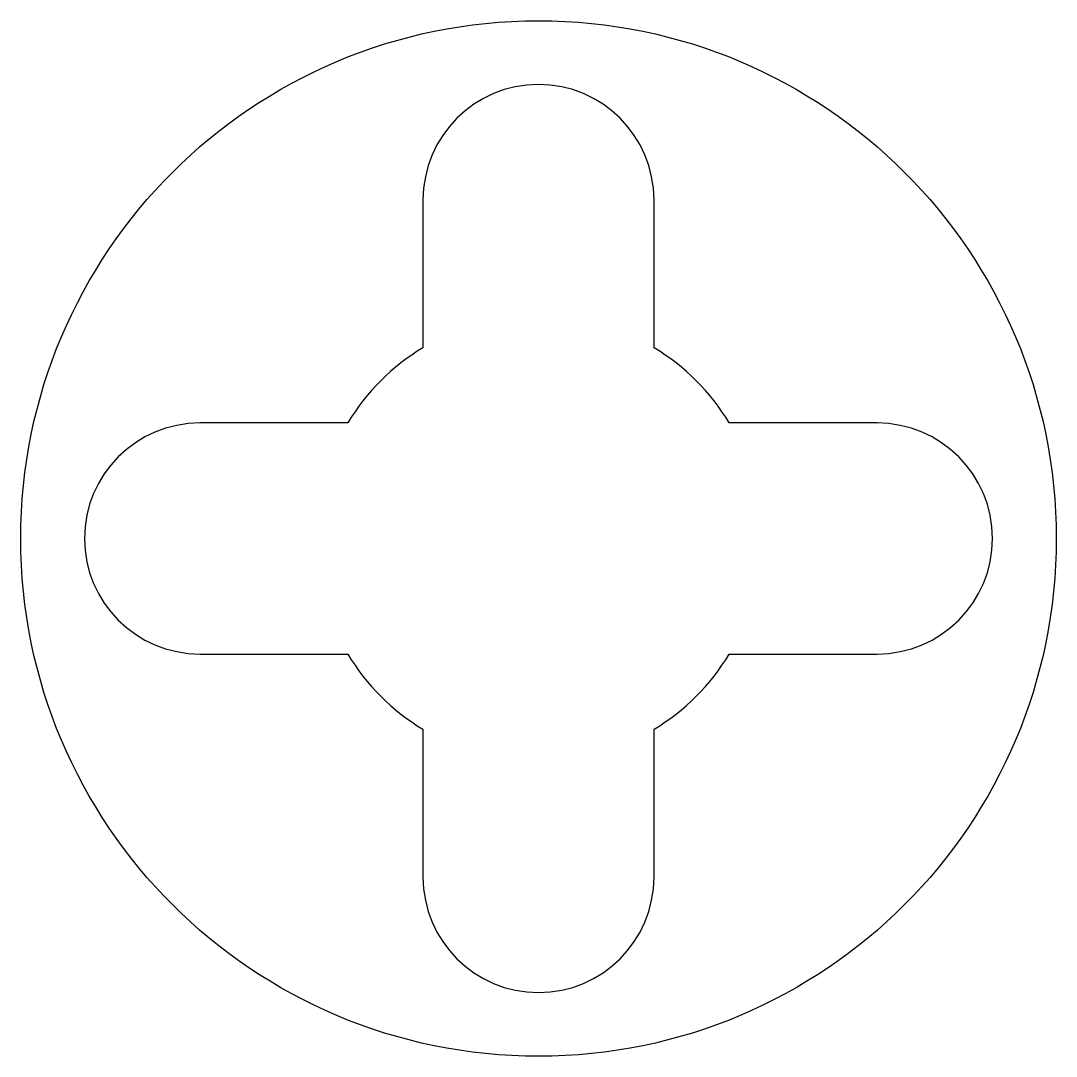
# Model space of a CAD drawing. Header units: millimetres. Extents: x -3.25 to 3.25, y -3.25 to 3.25.
import ezdxf

# ---------------------------------------------------------------- set-up
doc = ezdxf.new("R2010")
doc.units = ezdxf.units.MM

msp = doc.modelspace()

# ---------------------------------------------------------------- linework, layer by layer
at = {"color": 7, "linetype": 'Continuous', "lineweight": 25}
for p, q in [((-0.725, 2.125), (-0.725, 1.1977)), ((0.725, 1.1977), (0.725, 2.125)), ((-1.1977, 0.725), (-2.125, 0.725)), ((2.125, 0.725), (1.1977, 0.725)), ((-2.125, -0.725), (-1.1977, -0.725)), ((1.1977, -0.725), (2.125, -0.725)), ((-0.725, -1.1977), (-0.725, -2.125)), ((0.725, -2.125), (0.725, -1.1977))]:
    msp.add_line(p, q, dxfattribs=at)
msp.add_circle((0, 0), 3.25, dxfattribs=at)
for centre, radius, start, end in [((0, 2.125), 0.725, 0, 180), ((0, 0), 1.4, 121.18862, 148.81138), ((0, 0), 1.4, 31.18862, 58.81138), ((-2.125, 0), 0.725, 90, 270), ((2.125, 0), 0.725, 270, 90), ((0, 0), 1.4, 211.18862, 238.81138), ((0, 0), 1.4, 301.18862, 328.81138), ((0, -2.125), 0.725, 180, 0)]:
    msp.add_arc(centre, radius, start, end, dxfattribs=at)

doc.saveas('drawing.dxf')
